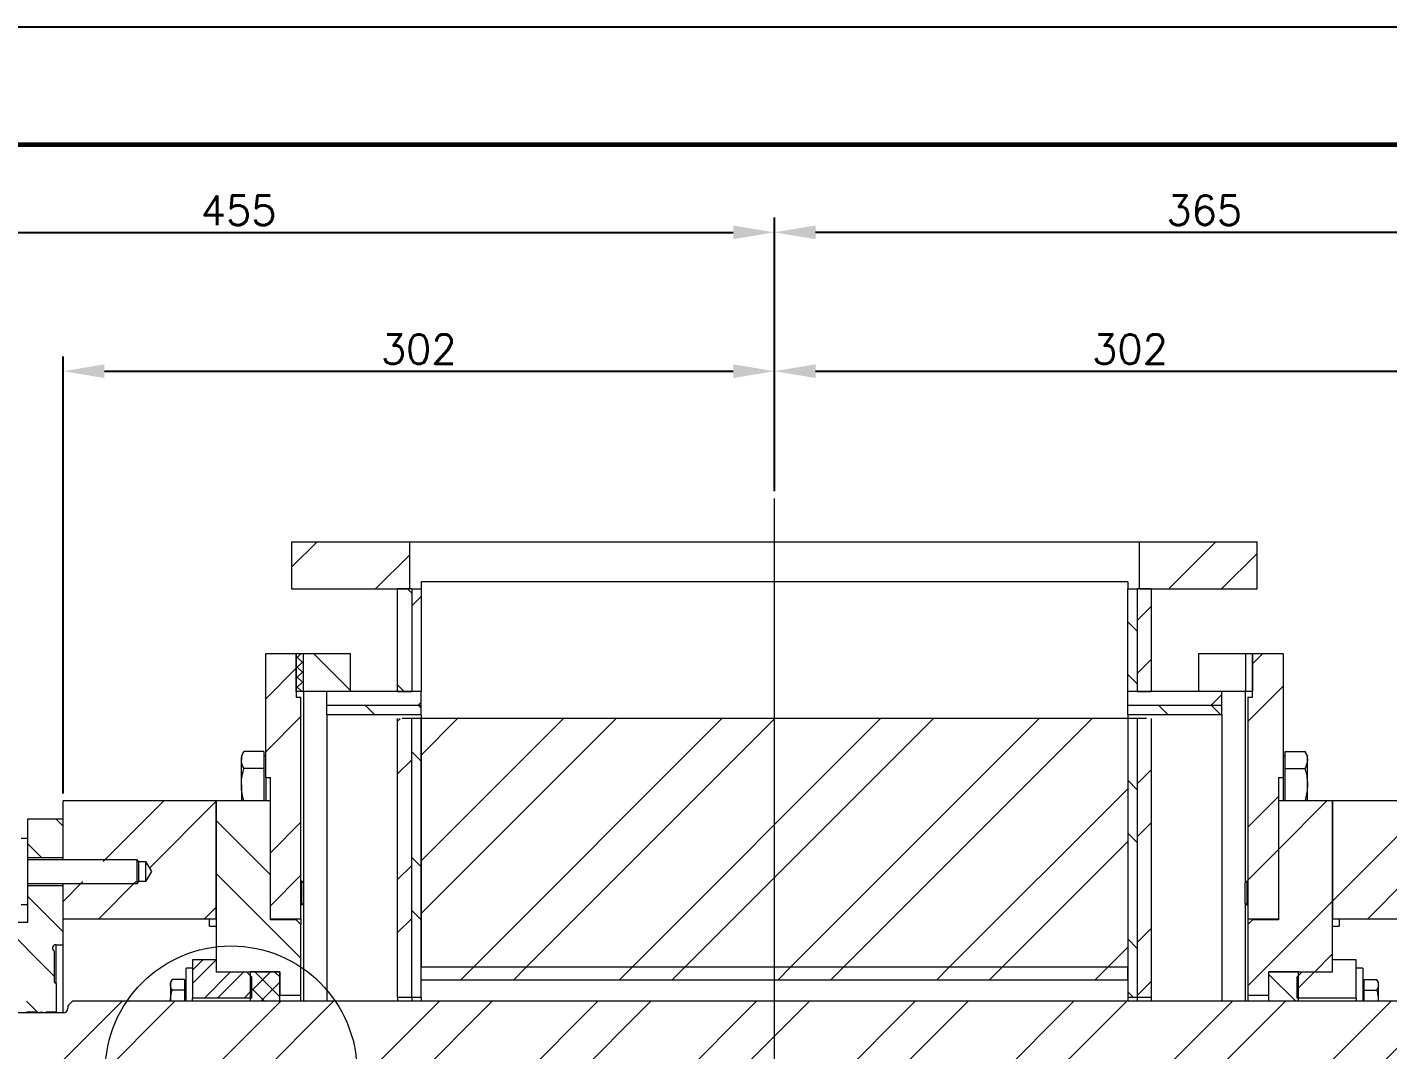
# Model space of a CAD drawing. Header units: millimetres. Extents: x -9396 to 24219, y -4763 to 12641.
# Drawn here: x 940 to 1518, y -25 to 410 of the extents above; entities that cross this region are included whole.
import ezdxf

# ---------------------------------------------------------------- set-up
doc = ezdxf.new("R2010")
doc.units = ezdxf.units.MM
doc.header["$LTSCALE"] = 1000
doc.header["$MEASUREMENT"] = 0
doc.header["$PDMODE"] = 1
doc.header["$PDSIZE"] = -1
doc.linetypes.add('SLD-Center', pattern=[19.05, 15.24, -1.27, 1.27, -1.27])
doc.linetypes.add('SLD-Solid', pattern=[0])
doc.layers.add('dim', color=1, linetype='Continuous')
doc.layers.add('Frame-title', color=6, linetype='Continuous')
doc.styles.get("Standard").update_dxf_attribs({"font": 'romans.shx'})
doc.dimstyles.new('ISO-25', dxfattribs={"dimtxt": 2.5, "dimasz": 2.5, "dimexe": 1.25, "dimexo": 0.625, "dimtad": 1, "dimtxsty": 'Standard', "dimcen": 2.5, "dimadec": 0, "dimazin": 0, "dimtfac": 1, "dimtmove": 0, "dimatfit": 3, "dimfxl": 0, "dimarcsym": 0})
pattern_1 = [(45, (-150.937, -1067.934), (-33.6695, 33.6695), []), (45, (-128.49, -1067.934), (-33.6695, 33.6695), [])]
pattern_2 = [(135, (-150.937, -1067.934), (-33.6695, -33.6695), []), (135, (-150.937, -1045.488), (-33.6695, -33.6695), [])]
pattern_3 = [(135, (-150.94, -1067.93), (-67.339, -67.339), []), (135, (-150.94, -1045.49), (-67.339, -67.339), []), (135, (-150.94, -1023.04), (-67.339, -67.339), []), (135, (-150.94, -1000.595), (-67.339, -67.339), [])]
pattern_4 = [(135, (-150.937, -1067.934), (-11.22317, -11.22317), [])]

# ---------------------------------------------------------------- blocks, each defined once
blk = doc.blocks.new('*D34')
at = {"linetype": 'SLD-Solid', "lineweight": -2}
for p, q in [((955.42, 84.23), (955.42, 269.79)), ((1257.36, 212.63), (1257.36, 269.79)), ((972.92, 263.54), (1239.86, 263.54))]:
    blk.add_line(p, q, dxfattribs=at)
at = {"linetype": 'SLD-Solid'}
for points in [[(972.92, 266.46), (972.92, 260.62), (955.42, 263.54)], [(1239.86, 266.46), (1239.86, 260.62), (1257.36, 263.54)]]:
    blk.add_solid(points, dxfattribs=at)
at = {"layer": 'Defpoints', "color": 0, "linetype": 'SLD-Solid'}
for p in [(1257.36, 263.54), (1257.36, 209.51), (955.42, 81.11)]:
    blk.add_point(p, dxfattribs=at)
at = {"color": 7, "linetype": 'SLD-Solid', "lineweight": 0, "insert": (1106.39, 279.17), "char_height": 12.5, "attachment_point": 2}
blk.add_mtext('302', dxfattribs=at)
blk = doc.blocks.new('_DotSmall')
at = {"layer": 'dim', "color": 0, "const_width": 0.5}
blk.add_lwpolyline([(-0.0625, 0, 1), (0.0625, 0, 1)], format="xyb", close=True, dxfattribs=at)
blk = doc.blocks.new('*D35')
at = {"linetype": 'SLD-Solid', "lineweight": -2}
for p, q in [((802.45, -13.25), (802.45, 328.73)), ((1257.36, 212.63), (1257.36, 328.73)), ((819.95, 322.48), (1239.86, 322.48))]:
    blk.add_line(p, q, dxfattribs=at)
at = {"linetype": 'SLD-Solid'}
for points in [[(819.95, 325.4), (819.95, 319.56), (802.45, 322.48)], [(1239.86, 325.4), (1239.86, 319.56), (1257.36, 322.48)]]:
    blk.add_solid(points, dxfattribs=at)
at = {"layer": 'Defpoints', "color": 0, "linetype": 'SLD-Solid'}
for p in [(1257.36, 322.48), (1257.36, 209.51), (802.45, -16.37)]:
    blk.add_point(p, dxfattribs=at)
at = {"color": 7, "linetype": 'SLD-Solid', "lineweight": 0, "insert": (1029.91, 338.1), "char_height": 12.5, "attachment_point": 2}
blk.add_mtext('455', dxfattribs=at)
blk = doc.blocks.new('*D36')
at = {"linetype": 'SLD-Solid', "lineweight": -2}
for p, q in [((1257.36, 212.63), (1257.36, 269.79)), ((1559.31, 84.23), (1559.31, 269.79)), ((1274.86, 263.54), (1541.81, 263.54))]:
    blk.add_line(p, q, dxfattribs=at)
at = {"linetype": 'SLD-Solid'}
for points in [[(1274.86, 266.46), (1274.86, 260.62), (1257.36, 263.54)], [(1541.81, 266.46), (1541.81, 260.62), (1559.31, 263.54)]]:
    blk.add_solid(points, dxfattribs=at)
at = {"layer": 'Defpoints', "color": 0, "linetype": 'SLD-Solid'}
for p in [(1559.31, 263.54), (1257.36, 209.51), (1559.31, 81.11)]:
    blk.add_point(p, dxfattribs=at)
at = {"color": 7, "linetype": 'SLD-Solid', "lineweight": 0, "insert": (1408.34, 279.17), "char_height": 12.5, "attachment_point": 2}
blk.add_mtext('302', dxfattribs=at)
blk = doc.blocks.new('*D37')
at = {"linetype": 'SLD-Solid', "lineweight": -2}
for p, q in [((1257.36, 212.63), (1257.36, 328.73)), ((1622.29, -7.75), (1622.29, 328.73)), ((1604.79, 322.48), (1274.86, 322.48))]:
    blk.add_line(p, q, dxfattribs=at)
at = {"linetype": 'SLD-Solid'}
for points in [[(1274.86, 325.4), (1274.86, 319.56), (1257.36, 322.48)], [(1604.79, 325.4), (1604.79, 319.56), (1622.29, 322.48)]]:
    blk.add_solid(points, dxfattribs=at)
at = {"layer": 'Defpoints', "color": 0, "linetype": 'SLD-Solid'}
for p in [(1257.36, 322.48), (1257.36, 209.51), (1622.29, -10.87)]:
    blk.add_point(p, dxfattribs=at)
at = {"color": 7, "linetype": 'SLD-Solid', "lineweight": 0, "insert": (1439.83, 338.1), "char_height": 12.5, "attachment_point": 2}
blk.add_mtext('365', dxfattribs=at)

msp = doc.modelspace()

# ---------------------------------------------------------------- hatches: boundary and pattern name
at = {"linetype": 'SLD-Solid', "lineweight": 0}
h = msp.add_hatch(dxfattribs=at)
h.set_pattern_fill('ANSI32', scale=4.999042, style=0)
h.set_pattern_definition(pattern_1)
h.paths.add_polyline_path([(1102.39, 191.09), (1052.4, 191.09), (1052.4, 171.09), (1102.39, 171.09)], flags=0)
h = msp.add_hatch(dxfattribs=at)
h.set_pattern_fill('ANSI32', scale=4.999042, style=0)
h.set_pattern_definition(pattern_1)
h.paths.add_polyline_path([(1412.33, 171.09), (1462.32, 171.09), (1462.32, 191.09), (1412.33, 191.09)], flags=0)
h = msp.add_hatch(dxfattribs=at)
h.set_pattern_fill('ANSI32', scale=4.999042, angle=90, style=0)
h.set_pattern_definition(pattern_2)
h.paths.add_polyline_path([(1097.39, 171.09), (1097.39, 127.6), (1103.39, 127.6), (1103.39, 171.09)], flags=0)
h = msp.add_hatch(dxfattribs=at)
h.set_pattern_fill('ANSI32', scale=4.999042, style=0)
h.set_pattern_definition(pattern_1)
h.paths.add_polyline_path([(1107.39, 171.09), (1103.39, 171.09), (1103.39, 127.6), (1107.39, 127.6)], flags=0)
h = msp.add_hatch(dxfattribs=at)
h.set_pattern_fill('ANSI32', scale=4.999042, angle=90, style=0)
h.set_pattern_definition(pattern_2)
h.paths.add_polyline_path([(1407.34, 127.6), (1411.33, 127.6), (1411.33, 171.09), (1407.34, 171.09)], flags=0)
h = msp.add_hatch(dxfattribs=at)
h.set_pattern_fill('ANSI32', scale=4.999042, style=0)
h.set_pattern_definition(pattern_1)
h.paths.add_polyline_path([(1417.33, 127.6), (1417.33, 171.09), (1411.33, 171.09), (1411.33, 127.6)], flags=0)
h = msp.add_hatch(dxfattribs=at)
h.set_pattern_fill('ANSI32', scale=4.999042, style=0)
h.set_pattern_definition(pattern_1)
h.paths.add_polyline_path([(1043.41, 91.11), (1043.41, 31.12), (1056.4, 31.12), (1056.4, 125.1), (1054.4, 125.1), (1054.4, 143.6), (1041.41, 143.6), (1041.41, 91.11)], flags=0)
h = msp.add_hatch(dxfattribs=at)
h.set_pattern_fill('DIN 128 PLASTIC', scale=0.31244, style=0, pattern_type=2)
h.set_pattern_definition([(45, (-150.9367, -1067.934), (-2.1043445, 2.1043444), []), (134.99997, (-150.9367, -1067.934), (-2.1043455, -2.1043434), [])])
h.paths.add_polyline_path([(1054.4, 127.6), (1057.4, 127.6), (1057.4, 143.6), (1054.4, 143.6)], flags=0)
h = msp.add_hatch(dxfattribs=at)
h.set_pattern_fill('ANSI32', scale=4.999042, angle=90, style=0)
h.set_pattern_definition(pattern_2)
h.paths.add_polyline_path([(1057.4, 127.6), (1077.4, 127.6), (1077.4, 143.6), (1057.4, 143.6)], flags=0)
h = msp.add_hatch(dxfattribs=at)
h.set_pattern_fill('ANSI32', scale=4.999042, angle=90, style=0)
h.set_pattern_definition(pattern_2)
h.paths.add_polyline_path([(1437.33, 127.6), (1457.33, 127.6), (1457.33, 143.6), (1437.33, 143.6)], flags=0)
h = msp.add_hatch(dxfattribs=at)
h.set_pattern_fill('ANSI34', scale=4.999042, angle=90, style=0)
h.set_pattern_definition(pattern_3)
h.paths.add_polyline_path([(1457.33, 127.6), (1460.33, 127.6), (1460.33, 143.6), (1457.33, 143.6)], flags=0)
h = msp.add_hatch(dxfattribs=at)
h.set_pattern_fill('ANSI32', scale=4.999042, style=0)
h.set_pattern_definition(pattern_1)
h.paths.add_polyline_path([(1458.33, 125.1), (1458.33, 31.12), (1471.32, 31.12), (1471.32, 91.11), (1473.32, 91.11), (1473.32, 143.6), (1460.33, 143.6), (1460.33, 125.1)], flags=0)
h = msp.add_hatch(dxfattribs=at)
h.set_pattern_fill('ANSI32', scale=4.999042, style=0)
h.set_pattern_definition(pattern_1)
h.paths.add_polyline_path([(1067.4, 127.6), (1067.4, 121.6), (1107.39, 121.6), (1107.39, 127.6)], flags=0)
h = msp.add_hatch(dxfattribs=at)
h.set_pattern_fill('ANSI32', scale=4.999042, style=0)
h.set_pattern_definition(pattern_1)
h.paths.add_polyline_path([(1407.34, 121.6), (1447.33, 121.6), (1447.33, 127.6), (1407.34, 127.6)], flags=0)
h = msp.add_hatch(dxfattribs=at)
h.set_pattern_fill('ANSI32', scale=4.999042, angle=90, style=0)
h.set_pattern_definition(pattern_2)
h.paths.add_polyline_path([(1067.4, 121.6), (1067.4, 117.6), (1107.39, 117.6), (1107.39, 121.6)], flags=0)
h = msp.add_hatch(dxfattribs=at)
h.set_pattern_fill('ANSI32', scale=4.999042, angle=90, style=0)
h.set_pattern_definition(pattern_2)
h.paths.add_polyline_path([(1407.34, 117.6), (1447.33, 117.6), (1447.33, 121.6), (1407.34, 121.6)], flags=0)
h = msp.add_hatch(dxfattribs=at)
h.set_pattern_fill('ANSI32', scale=4.999042, style=0)
h.set_pattern_definition([(45, (-152.937, -1067.934), (-33.6695, 33.6695), []), (45, (-130.49, -1067.934), (-33.6695, 33.6695), [])])
h.paths.add_polyline_path([(1103.39, -2.38), (1103.39, 116.1), (1097.39, 116.1), (1097.39, -2.38)])
h = msp.add_hatch(dxfattribs=at)
h.set_pattern_fill('ANSI32', scale=4.999042, angle=90, style=0)
h.set_pattern_definition(pattern_2)
h.paths.add_polyline_path([(1107.39, -2.38), (1107.39, 116.1), (1103.39, 116.1), (1103.39, -2.38)], flags=0)
h = msp.add_hatch(dxfattribs=at)
h.set_pattern_fill('ANSI32', scale=4.999042, style=0)
h.set_pattern_definition(pattern_1)
h.paths.add_polyline_path([(1407.34, 116.1), (1107.39, 116.1), (1107.39, 10.57), (1407.34, 10.57)], flags=0)
h = msp.add_hatch(dxfattribs=at)
h.set_pattern_fill('ANSI32', scale=4.999042, angle=90, style=0)
h.set_pattern_definition(pattern_2)
h.paths.add_polyline_path([(1411.33, -2.38), (1411.33, 116.1), (1407.34, 116.1), (1407.34, -2.38)], flags=0)
h = msp.add_hatch(dxfattribs=at)
h.set_pattern_fill('ANSI32', scale=4.999042, style=0)
h.set_pattern_definition([(45, (-148.937, -1067.934), (-33.6695, 33.6695), []), (45, (-126.49, -1067.934), (-33.6695, 33.6695), [])])
h.paths.add_polyline_path([(1417.33, -2.38), (1417.33, 116.1), (1411.33, 116.1), (1411.33, -2.38)])
h = msp.add_hatch(dxfattribs=at)
h.set_pattern_fill('ANSI32', scale=4.999042, style=0)
h.set_pattern_definition(pattern_1)
h.paths.add_polyline_path([(1020.41, 31.12), (1020.41, 81.11), (955.42, 81.11), (955.42, 55.36), (990.42, 55.36), (992.97, 51.11), (990.42, 46.86), (955.42, 46.86), (955.42, 31.12)], flags=0)
h = msp.add_hatch(dxfattribs=at)
h.set_pattern_fill('ANSI32', scale=4.999042, angle=90, style=0)
h.set_pattern_definition(pattern_2)
h.paths.add_polyline_path([(1047.4, 8.62), (1047.4, -1.38), (1056.4, -1.38), (1056.4, 28.62), (1054.4, 30.62), (1043.41, 30.62), (1043.41, 81.11), (1020.41, 81.11), (1020.41, 8.62)], flags=0)
h = msp.add_hatch(dxfattribs=at)
h.set_pattern_fill('ANSI32', scale=4.999042, style=0)
h.set_pattern_definition(pattern_1)
h.paths.add_polyline_path([(1458.33, 28.62), (1458.33, -1.38), (1467.32, -1.38), (1467.32, 8.62), (1494.32, 8.62), (1494.32, 81.11), (1471.32, 81.11), (1471.32, 30.62), (1460.33, 30.62)], flags=0)
h = msp.add_hatch(dxfattribs=at)
h.set_pattern_fill('ANSI32', scale=4.999042, style=0)
h.set_pattern_definition(pattern_1)
h.paths.add_polyline_path([(1494.32, 81.11), (1494.32, 31.12), (1559.31, 31.12), (1559.31, 46.86), (1524.31, 46.86), (1521.76, 51.11), (1524.31, 55.36), (1559.31, 55.36), (1559.31, 81.11)], flags=0)
h = msp.add_hatch(dxfattribs=at)
h.set_pattern_fill('ANSI31', scale=4.999042, angle=90, style=0)
h.set_pattern_definition(pattern_4)
h.paths.add_polyline_path([(940.42, 57.11), (955.42, 57.11), (955.42, 73.5), (940.42, 73.5)], flags=0)
h = msp.add_hatch(dxfattribs=at)
h.set_pattern_fill('ANSI31', scale=4.999042, angle=90, style=0)
h.set_pattern_definition(pattern_4)
edge = h.paths.add_edge_path(flags=0)
edge.add_line((885.94, -8.38), (885.94, 7.53))
edge.add_arc((888.18, 7.53), 2.25, 100, 180, ccw=False)
edge.add_line((887.79, 9.75), (898.43, 11.62))
edge.add_line((898.43, 11.62), (904.43, 11.62))
edge.add_line((904.43, 11.62), (904.43, 16.12))
edge.add_line((904.43, 16.12), (931.43, 16.12))
edge.add_line((931.43, 16.12), (931.43, 11.62))
edge.add_line((931.43, 11.62), (937.68, 11.62))
edge.add_arc((937.68, 9.37), 2.25, 0, 90, ccw=False)
edge.add_line((939.92, 9.37), (939.92, -8.38))
edge.add_line((939.92, -8.38), (944.09, -8.38))
edge.add_line((944.09, -8.38), (944.09, -8.88))
edge.add_line((944.09, -8.88), (946.17, -8.38))
edge.add_line((946.17, -8.38), (948.26, -8.88))
edge.add_line((948.26, -8.88), (948.26, -8.38))
edge.add_line((948.26, -8.38), (952.42, -8.38))
edge.add_line((952.42, -8.38), (952.42, 3.61))
edge.add_line((952.42, 3.61), (951.67, 4.36))
edge.add_line((951.67, 4.36), (951.67, 17.3))
edge.add_arc((952.42, 18.59), 1.5, 90, 240, ccw=False)
edge.add_line((952.42, 20.09), (955.42, 20.09))
edge.add_line((955.42, 20.09), (955.42, 45.11))
edge.add_line((955.42, 45.11), (940.42, 45.11))
edge.add_line((940.42, 45.11), (940.42, 29.62))
edge.add_line((940.42, 29.62), (898.43, 29.62))
edge.add_line((898.43, 29.62), (898.43, 30.12))
edge.add_line((898.43, 30.12), (887.54, 30.12))
edge.add_arc((887.54, 27.87), 2.25, 90, 135.46228)
edge.add_line((885.94, 29.45), (885.94, 28.52))
edge.add_line((885.94, 28.52), (880.24, 28.52))
edge.add_arc((880.24, 28.22), 0.3, 90, 180)
edge.add_line((879.94, 28.22), (879.94, 26.17))
edge.add_line((879.94, 26.17), (882.94, 26.17))
edge.add_line((882.94, 26.17), (884.41, 23.62))
edge.add_line((884.41, 23.62), (882.94, 21.07))
edge.add_line((882.94, 21.07), (879.94, 21.07))
edge.add_line((879.94, 21.07), (879.94, 19.02))
edge.add_arc((880.24, 19.02), 0.3, 180, 270)
edge.add_line((880.24, 18.72), (885.94, 18.72))
edge.add_line((885.94, 18.72), (885.94, 17.62))
edge.add_line((885.94, 17.62), (880.22, 17.62))
edge.add_arc((977.46, -21.37), 104.77, 158.14992, 172.87354)
edge.add_line((873.5, -8.38), (877.6, -8.38))
edge.add_line((877.6, -8.38), (877.6, -8.88))
edge.add_line((877.6, -8.88), (879.72, -8.38))
edge.add_line((879.72, -8.38), (881.77, -8.88))
edge.add_line((881.77, -8.88), (881.77, -8.38))
edge.add_line((881.77, -8.38), (885.94, -8.38))
h = msp.add_hatch(dxfattribs=at)
h.set_pattern_fill('ANSI32', scale=1.249761, style=0)
h.set_pattern_definition([(45, (-150.937, -1067.934), (-8.41738, 8.41738), []), (45, (-145.325, -1067.934), (-8.41738, 8.41738), [])])
h.paths.add_polyline_path([(1020.41, 8.37), (1020.41, 13.62), (1010.41, 13.62), (1010.41, -2.63), (1035.41, -2.63), (1035.41, 6.37), (1033.41, 8.37)], flags=0)
h = msp.add_hatch(dxfattribs=at)
h.set_pattern_fill('ANSI32', scale=4.999042, style=0)
h.set_pattern_definition(pattern_1)
h.paths.add_polyline_path([(1504.32, -2.63), (1504.32, 13.62), (1494.32, 13.62), (1494.32, 8.37), (1481.32, 8.37), (1479.32, 6.37), (1479.32, -2.63)], flags=0)
h = msp.add_hatch(dxfattribs=at)
h.set_pattern_fill('DIN 128 PLASTIC', scale=0.62488, style=0, pattern_type=2)
h.set_pattern_definition([(45, (-150.9367, -1067.934), (-4.20869, 4.208689), []), (134.99997, (-150.9367, -1067.934), (-4.20869, -4.208687), [])])
h.paths.add_polyline_path([(1047.4, -3.88), (1047.4, 8.62), (1034.91, 8.62), (1034.91, -3.88)], flags=0)
h = msp.add_hatch(dxfattribs=at)
h.set_pattern_fill('ANSI32', scale=4.999042, style=0)
h.set_pattern_definition(pattern_1)
h.paths.add_polyline_path([(1407.34, 5.08), (1407.34, 10.57), (1107.39, 10.57), (1107.39, 5.08)], flags=0)
h = msp.add_hatch(dxfattribs=at)
h.set_pattern_fill('ANSI34', scale=4.999042, angle=90, style=0)
h.set_pattern_definition(pattern_3)
h.paths.add_polyline_path([(1479.82, -3.88), (1479.82, 8.62), (1467.32, 8.62), (1467.32, -3.88)], flags=0)
h = msp.add_hatch(dxfattribs=at)
h.set_pattern_fill('ANSI32', scale=4.999042, style=0)
h.set_pattern_definition(pattern_1)
edge = h.paths.add_edge_path(flags=0)
edge.add_line((1555.31, -63.86), (1557.31, -61.86))
edge.add_line((1557.31, -61.86), (1557.31, -60.87))
edge.add_arc((1559.31, -60.87), 2, 90, 180, ccw=False)
edge.add_line((1559.31, -58.87), (1620.29, -58.87))
edge.add_line((1620.29, -58.87), (1622.29, -56.87))
edge.add_line((1622.29, -56.87), (1622.29, -10.87))
edge.add_line((1622.29, -10.87), (1620.29, -8.88))
edge.add_line((1620.29, -8.88), (1559.31, -8.88))
edge.add_arc((1559.31, -6.88), 2, 180, 270, ccw=False)
edge.add_line((1557.31, -6.88), (1557.31, -5.88))
edge.add_line((1557.31, -5.88), (1555.31, -3.88))
edge.add_line((1555.31, -3.88), (959.42, -3.88))
edge.add_line((959.42, -3.88), (957.42, -5.88))
edge.add_line((957.42, -5.88), (957.42, -6.88))
edge.add_arc((955.42, -6.88), 2, 270, 360, ccw=False)
edge.add_line((955.42, -8.88), (874.44, -8.88))
edge.add_line((874.44, -8.88), (872.44, -10.87))
edge.add_line((872.44, -10.87), (872.44, -14.37))
edge.add_arc((870.44, -14.37), 2, 270, 360, ccw=False)
edge.add_line((870.44, -16.37), (802.45, -16.37))
edge.add_line((802.45, -16.37), (802.45, -51.37))
edge.add_line((802.45, -51.37), (870.44, -51.37))
edge.add_arc((870.44, -53.37), 2, 0, 90, ccw=False)
edge.add_line((872.44, -53.37), (872.44, -56.87))
edge.add_line((872.44, -56.87), (874.44, -58.87))
edge.add_line((874.44, -58.87), (955.42, -58.87))
edge.add_arc((955.42, -60.87), 2, 0, 90, ccw=False)
edge.add_line((957.42, -60.87), (957.42, -61.86))
edge.add_line((957.42, -61.86), (959.42, -63.86))
edge.add_line((959.42, -63.86), (1555.31, -63.86))

# ---------------------------------------------------------------- linework, layer by layer
at = {"color": 7, "linetype": 'SLD-Center', "lineweight": 0, "ltscale": 2}
msp.add_line((1257.36, -275.13), (1257.36, 209.51), dxfattribs=at)
at = {"color": 7, "linetype": 'SLD-Solid', "lineweight": 15}
for p, q in [((1052.4, 191.09), (1052.4, 171.09)), ((1052.4, 191.09), (1102.39, 191.09)), ((1102.39, 191.09), (1102.39, 171.09)), ((1102.39, 191.09), (1412.33, 191.09)), ((1412.33, 171.09), (1412.33, 191.09)), ((1412.33, 191.09), (1462.32, 191.09)), ((1462.32, 171.09), (1462.32, 191.09)), ((1107.39, 174.1), (1107.39, 171.09)), ((1407.34, 174.1), (1107.39, 174.1)), ((1407.34, 174.1), (1407.34, 171.09)), ((1052.4, 171.09), (1102.39, 171.09)), ((1103.39, 171.09), (1097.39, 171.09)), ((1097.39, 127.6), (1097.39, 171.09)), ((1103.39, 171.09), (1103.39, 127.6)), ((1103.39, 171.09), (1107.39, 171.09)), ((1107.39, 171.09), (1107.39, 127.6)), ((1407.34, 127.6), (1407.34, 171.09)), ((1407.34, 171.09), (1411.33, 171.09)), ((1411.33, 171.09), (1411.33, 127.6)), ((1417.33, 171.09), (1411.33, 171.09)), ((1412.33, 171.09), (1462.32, 171.09)), ((1417.33, 171.09), (1417.33, 127.6)), ((1041.41, 91.11), (1041.41, 143.6)), ((1054.4, 143.6), (1041.41, 143.6)), ((1054.4, 127.6), (1054.4, 143.6)), ((1057.4, 143.6), (1054.4, 143.6)), ((1054.4, 143.6), (1054.4, 125.1)), ((1057.4, 127.6), (1057.4, 143.6)), ((1077.4, 143.6), (1057.4, 143.6)), ((1077.4, 127.6), (1077.4, 143.6)), ((1437.33, 143.6), (1437.33, 127.6)), ((1457.33, 143.6), (1437.33, 143.6)), ((1457.33, 143.6), (1457.33, 127.6)), ((1460.33, 143.6), (1457.33, 143.6)), ((1460.33, 143.6), (1460.33, 127.6)), ((1460.33, 125.1), (1460.33, 143.6)), ((1473.32, 143.6), (1460.33, 143.6)), ((1473.32, 143.6), (1473.32, 91.11)), ((1057.4, 127.6), (1054.4, 127.6)), ((1057.4, 127.6), (1057.4, 46.36)), ((1077.4, 127.6), (1057.4, 127.6)), ((1107.39, 127.6), (1067.4, 127.6)), ((1067.4, 121.6), (1067.4, 127.6)), ((1097.39, 127.6), (1103.39, 127.6)), ((1107.39, 127.6), (1103.39, 127.6)), ((1107.39, 121.6), (1107.39, 127.6)), ((1411.33, 127.6), (1407.34, 127.6)), ((1407.34, 121.6), (1407.34, 127.6)), ((1447.33, 127.6), (1407.34, 127.6)), ((1411.33, 127.6), (1417.33, 127.6)), ((1457.33, 127.6), (1437.33, 127.6)), ((1447.33, 121.6), (1447.33, 127.6)), ((1460.33, 127.6), (1457.33, 127.6)), ((1457.33, 46.36), (1457.33, 127.6)), ((1054.4, 125.1), (1056.4, 125.1)), ((1056.4, 31.12), (1056.4, 125.1)), ((1107.39, 121.6), (1067.4, 121.6)), ((1067.4, 117.6), (1067.4, 121.6)), ((1107.39, 117.6), (1107.39, 121.6)), ((1407.34, 117.6), (1407.34, 121.6)), ((1447.33, 121.6), (1407.34, 121.6)), ((1447.33, 117.6), (1447.33, 121.6)), ((1458.33, 125.1), (1460.33, 125.1)), ((1458.33, 125.1), (1458.33, 31.12)), ((1107.39, 117.6), (1067.4, 117.6)), ((1067.4, 117.6), (1067.4, -3.88)), ((1097.39, -2.38), (1097.39, 116.1)), ((1103.39, 116.1), (1099.39, 116.1)), ((1107.39, 116.1), (1103.39, 116.1)), ((1103.39, -2.38), (1103.39, 116.1)), ((1107.39, 117.6), (1107.39, 116.1)), ((1107.39, -2.38), (1107.39, 116.1)), ((1107.39, 116.1), (1107.39, 10.57)), ((1407.34, 116.1), (1107.39, 116.1)), ((1407.34, 117.6), (1407.34, 116.1)), ((1447.33, 117.6), (1407.34, 117.6)), ((1411.33, 116.1), (1407.34, 116.1)), ((1407.34, 116.1), (1407.34, -2.38)), ((1407.34, 116.1), (1407.34, 10.57)), ((1411.33, 116.1), (1411.33, -2.38)), ((1415.33, 116.1), (1411.33, 116.1)), ((1417.33, 116.1), (1417.33, -2.38)), ((1447.33, 117.6), (1447.33, -3.88)), ((1032.05, 101.89), (1031.09, 100.23)), ((1031.09, 100.23), (1031.09, 98.47)), ((1031.09, 87.92), (1031.09, 98.47)), ((1032.16, 102.08), (1032.05, 101.89)), ((1040.61, 102.08), (1032.16, 102.08)), ((1040.61, 102.08), (1040.61, 98.47)), ((1041.41, 100.23), (1040.61, 100.23)), ((1040.61, 98.47), (1040.61, 94.85)), ((1474.12, 100.23), (1473.32, 100.23)), ((1474.12, 98.47), (1474.12, 102.08)), ((1474.12, 102.08), (1482.57, 102.08)), ((1474.12, 94.85), (1474.12, 98.47)), ((1482.68, 101.89), (1482.57, 102.08)), ((1483.64, 100.23), (1482.68, 101.89)), ((1483.64, 98.47), (1483.64, 100.23)), ((1483.64, 87.92), (1483.64, 98.47)), ((1040.61, 94.85), (1032.16, 94.85)), ((1040.61, 94.85), (1040.61, 87.92)), ((1474.12, 94.85), (1482.57, 94.85)), ((1474.12, 87.92), (1474.12, 94.85)), ((1031.09, 87.92), (1031.09, 81.11)), ((1040.61, 87.92), (1040.61, 81.11)), ((1041.41, 91.11), (1043.41, 91.11)), ((1041.41, 91.11), (1041.41, 81.11)), ((1043.41, 31.12), (1043.41, 91.11)), ((1471.32, 91.11), (1473.32, 91.11)), ((1471.32, 91.11), (1471.32, 31.12)), ((1473.32, 91.11), (1473.32, 81.11)), ((1474.12, 81.11), (1474.12, 87.92)), ((1483.64, 81.11), (1483.64, 87.92)), ((955.42, 56.11), (955.42, 81.11)), ((1020.41, 81.11), (955.42, 81.11)), ((1020.41, 31.12), (1020.41, 81.11)), ((1043.41, 81.11), (1020.41, 81.11)), ((1020.41, 81.11), (1020.41, 8.62)), ((1043.41, 30.62), (1043.41, 81.11)), ((1471.32, 81.11), (1471.32, 30.62)), ((1494.32, 81.11), (1471.32, 81.11)), ((1559.31, 81.11), (1494.32, 81.11)), ((1494.32, 81.11), (1494.32, 31.12)), ((1494.32, 8.62), (1494.32, 81.11)), ((940.42, 73.5), (955.42, 73.5)), ((940.42, 65.11), (940.42, 73.5)), ((955.42, 57.11), (955.42, 73.5)), ((940.42, 65.11), (937.63, 65.11)), ((940.42, 51.11), (940.42, 65.11)), ((940.42, 57.11), (955.42, 57.11)), ((986.79, 56.11), (940.42, 56.11)), ((987.62, 55.28), (986.79, 56.11)), ((986.79, 54.11), (986.79, 56.11)), ((986.79, 46.11), (986.79, 54.11)), ((987.54, 55.36), (990.42, 55.36)), ((987.62, 53.61), (987.62, 55.28)), ((987.62, 46.94), (987.62, 53.61)), ((990.42, 55.36), (992.97, 51.11)), ((990.42, 55.36), (990.42, 46.86)), ((940.42, 37.12), (940.42, 51.11)), ((986.79, 46.11), (987.62, 46.94)), ((990.42, 46.86), (987.54, 46.86)), ((992.97, 51.11), (990.42, 46.86)), ((1056.77, 46.98), (1056.4, 46.98)), ((1057.6, 46.16), (1056.77, 46.98)), ((1056.77, 36.99), (1056.77, 46.98)), ((1457.95, 46.98), (1457.13, 46.16)), ((1458.33, 46.98), (1457.95, 46.98)), ((1457.95, 46.98), (1457.95, 37.66)), ((940.42, 46.11), (986.79, 46.11)), ((955.42, 45.11), (940.42, 45.11)), ((955.42, 31.12), (955.42, 46.11)), ((955.42, 20.09), (955.42, 45.11)), ((1057.6, 37.81), (1057.6, 46.16)), ((1457.13, 46.16), (1457.13, 38.37)), ((937.63, 37.12), (940.42, 37.12)), ((940.42, 29.62), (940.42, 37.12)), ((1056.4, 36.99), (1056.77, 36.99)), ((1056.77, 36.99), (1057.6, 37.81)), ((1057.4, 37.61), (1057.4, -3.88)), ((1457.13, 38.37), (1457.13, 37.81)), ((1457.13, 37.81), (1457.95, 36.99)), ((1457.33, -3.88), (1457.33, 37.61)), ((1457.95, 37.66), (1457.95, 36.99)), ((1457.95, 36.99), (1458.33, 36.99)), ((898.43, 29.62), (940.42, 29.62)), ((955.42, 31.12), (1020.41, 31.12)), ((1017.61, 27.99), (1017.61, 31.12)), ((1043.41, 31.12), (1056.4, 31.12)), ((1054.4, 30.62), (1043.41, 30.62)), ((1054.4, 30.62), (1056.4, 28.62)), ((1056.4, 31.12), (1056.4, 28.62)), ((1458.33, 31.12), (1471.32, 31.12)), ((1458.33, 31.12), (1458.33, 28.62)), ((1458.33, 28.62), (1460.33, 30.62)), ((1471.32, 30.62), (1460.33, 30.62)), ((1494.32, 31.12), (1559.31, 31.12)), ((1497.12, 31.12), (1497.12, 27.99)), ((1017.61, 27.99), (1020.41, 27.99)), ((1056.4, -1.38), (1056.4, 28.62)), ((1458.33, 28.62), (1458.33, -1.38)), ((1494.32, 27.99), (1497.12, 27.99)), ((952.42, 20.09), (955.42, 20.09)), ((955.42, -8.88), (955.42, 20.09)), ((951.67, 17.3), (951.67, 4.36)), ((1010.41, 13.62), (1010.41, -2.63)), ((1020.41, 13.62), (1010.41, 13.62)), ((1020.41, 13.62), (1020.41, 8.37)), ((1504.32, 13.62), (1494.32, 13.62)), ((1494.32, 8.37), (1494.32, 13.62)), ((1504.32, -2.63), (1504.32, 13.62)), ((1010.41, 10.12), (1007.61, 10.12)), ((1007.61, -3.88), (1007.61, 10.12)), ((1020.41, 8.62), (1047.4, 8.62)), ((1033.41, 8.37), (1020.41, 8.37)), ((1033.41, 8.37), (1035.41, 6.37)), ((1047.4, 8.62), (1034.91, 8.62)), ((1034.91, -3.88), (1034.91, 8.62)), ((1035.41, 6.37), (1035.41, -2.63)), ((1047.4, -3.88), (1047.4, 8.62)), ((1047.4, 8.62), (1047.4, -1.38)), ((1407.34, 10.57), (1107.39, 10.57)), ((1107.39, 5.08), (1107.39, 10.57)), ((1407.34, 5.08), (1407.34, 10.57)), ((1467.32, 8.62), (1494.32, 8.62)), ((1467.32, -1.38), (1467.32, 8.62)), ((1479.82, 8.62), (1467.32, 8.62)), ((1467.32, -3.88), (1467.32, 8.62)), ((1479.32, 6.37), (1481.32, 8.37)), ((1479.32, -2.63), (1479.32, 6.37)), ((1479.82, -3.88), (1479.82, 8.62)), ((1494.32, 8.37), (1481.32, 8.37)), ((1507.12, 10.12), (1504.32, 10.12)), ((1507.12, 10.12), (1507.12, -3.88)), ((951.67, 4.36), (952.42, 3.61)), ((952.42, 3.61), (952.42, -8.38)), ((1001.7, 5.36), (1000.98, 4.12)), ((1000.98, 4.12), (1000.98, 3.05)), ((1000.98, 3.05), (1000.98, -3.88)), ((1007.01, 5.36), (1001.7, 5.36)), ((1007.01, 0.74), (1001.7, 0.74)), ((1007.01, 5.36), (1007.01, 3.05)), ((1007.61, 4.12), (1007.01, 4.12)), ((1007.01, 3.05), (1007.01, 0.74)), ((1007.01, 0.74), (1007.01, -3.88)), ((1407.34, 5.08), (1107.39, 5.08)), ((1507.72, 4.12), (1507.12, 4.12)), ((1507.72, 3.05), (1507.72, 5.36)), ((1507.72, 5.36), (1513.03, 5.36)), ((1507.72, 0.74), (1507.72, 3.05)), ((1507.72, -3.88), (1507.72, 0.74)), ((1507.72, 0.74), (1513.03, 0.74)), ((1513.74, 4.12), (1513.03, 5.36)), ((1513.74, 3.05), (1513.74, 4.12)), ((1513.74, -3.88), (1513.74, 3.05)), ((957.42, -5.88), (959.42, -3.88)), ((1555.31, -3.88), (959.42, -3.88)), ((1035.41, -2.63), (1010.41, -2.63)), ((1010.41, -3.88), (1010.41, -2.63)), ((1047.4, -3.88), (1034.91, -3.88)), ((1047.4, -1.38), (1056.4, -1.38)), ((1056.4, -3.88), (1056.4, -1.38)), ((1103.39, -2.38), (1097.39, -2.38)), ((1097.39, -2.38), (1097.39, -3.88)), ((1107.39, -2.38), (1103.39, -2.38)), ((1103.39, -2.38), (1103.39, -3.88)), ((1107.39, -2.38), (1107.39, -3.88)), ((1407.34, -2.38), (1407.34, -3.88)), ((1411.33, -2.38), (1407.34, -2.38)), ((1411.33, -2.38), (1411.33, -3.88)), ((1417.33, -2.38), (1411.33, -2.38)), ((1417.33, -2.38), (1417.33, -3.88)), ((1458.33, -1.38), (1467.32, -1.38)), ((1458.33, -1.38), (1458.33, -3.88)), ((1479.82, -3.88), (1467.32, -3.88)), ((1504.32, -2.63), (1479.32, -2.63)), ((1504.32, -2.63), (1504.32, -3.88)), ((955.42, -8.88), (874.44, -8.88)), ((939.92, -8.38), (944.09, -8.38)), ((944.09, -8.88), (946.17, -8.38)), ((944.09, -8.88), (944.09, -8.38)), ((946.17, -8.38), (948.26, -8.88)), ((946.17, -8.88), (946.17, -8.38)), ((948.26, -8.38), (952.42, -8.38)), ((948.26, -8.38), (948.26, -8.88)), ((952.42, -8.38), (952.42, -8.88)), ((957.42, -5.88), (957.42, -6.88))]:
    msp.add_line(p, q, dxfattribs=at)
at = {"color": 8, "linetype": 'SLD-Solid', "lineweight": 15}
msp.add_line((952.42, 3.61), (952.42, 20.09), dxfattribs=at)
at = {"color": 7, "linetype": 'SLD-Solid', "lineweight": 0}
msp.add_circle((1026.73, -33.87), 53.43, dxfattribs=at)
at = {"color": 7, "linetype": 'SLD-Solid', "lineweight": 15}
for centre, radius, start, end in [((952.42, 18.59), 1.5, 90, 240), ((955.42, -6.88), 2, 270, 0)]:
    msp.add_arc(centre, radius, start, end, dxfattribs=at)
for points, knots in [([(1031.09, 98.47), (1031.09, 98.55), (1031.09, 98.92), (1031.17, 99.57), (1031.4, 100.41), (1031.72, 101.25), (1032.01, 101.81), (1032.16, 102.08)], [0, 0, 0, 0, 0.070064, 0.299819, 0.530836, 0.765028, 1, 1, 1, 1]), ([(1032.16, 94.85), (1032.01, 95.14), (1031.7, 95.73), (1031.36, 96.62), (1031.13, 97.54), (1031.1, 98.16), (1031.09, 98.47)], [0, 0, 0, 0, 0.247269, 0.495363, 0.746874, 1, 1, 1, 1]), ([(1482.57, 102.08), (1482.72, 101.79), (1483.03, 101.21), (1483.37, 100.31), (1483.6, 99.39), (1483.63, 98.78), (1483.64, 98.47)], [0, 0, 0, 0, 0.247269, 0.495363, 0.746874, 1, 1, 1, 1]), ([(1483.64, 98.47), (1483.64, 98.38), (1483.63, 98.01), (1483.55, 97.36), (1483.33, 96.52), (1483.01, 95.68), (1482.71, 95.13), (1482.57, 94.85)], [0, 0, 0, 0, 0.0700641, 0.2998191, 0.5308357, 0.7650278, 1, 1, 1, 1]), ([(1031.09, 87.92), (1031.1, 88.47), (1031.12, 89.46), (1031.28, 90.89), (1031.58, 92.67), (1031.93, 93.97), (1032.16, 94.85)], [0, 0, 0, 0, 0.2320981, 0.4227039, 0.6139567, 1, 1, 1, 1]), ([(1482.57, 94.85), (1482.8, 93.98), (1483.15, 92.68), (1483.44, 90.9), (1483.61, 89.47), (1483.63, 88.47), (1483.64, 87.92)], [0, 0, 0, 0, 0.3820472, 0.5746635, 0.7679025, 1, 1, 1, 1]), ([(1032.16, 81), (1032.03, 81.48), (1031.77, 82.4), (1031.48, 83.78), (1031.26, 85.14), (1031.11, 86.53), (1031.1, 87.46), (1031.09, 87.92)], [0, 0, 0, 0, 0.21129, 0.406886, 0.603008, 0.801091, 1, 1, 1, 1]), ([(1483.64, 87.92), (1483.63, 87.47), (1483.61, 86.55), (1483.47, 85.17), (1483.25, 83.8), (1482.96, 82.4), (1482.7, 81.48), (1482.57, 81)], [0, 0, 0, 0, 0.195307, 0.391434, 0.58977, 0.78871, 1, 1, 1, 1]), ([(1000.98, 3.05), (1000.98, 3.11), (1000.99, 3.34), (1001.04, 3.75), (1001.19, 4.29), (1001.41, 4.83), (1001.6, 5.18), (1001.7, 5.36)], [0, 0, 0, 0, 0.070051, 0.299809, 0.530829, 0.765024, 1, 1, 1, 1]), ([(1001.7, 0.74), (1001.6, 0.93), (1001.39, 1.3), (1001.17, 1.87), (1001.01, 2.46), (1000.99, 2.85), (1000.98, 3.05)], [0, 0, 0, 0, 0.247269, 0.495363, 0.746874, 1, 1, 1, 1]), ([(1000.98, -3.88), (1000.98, -3.77), (1000.99, -3.3), (1001.04, -2.47), (1001.23, -1.03), (1001.51, 0.03), (1001.7, 0.74)], [0, 0, 0, 0, 0.070064, 0.299864, 0.530927, 1, 1, 1, 1]), ([(1513.03, 5.36), (1513.13, 5.17), (1513.34, 4.8), (1513.56, 4.23), (1513.72, 3.64), (1513.74, 3.25), (1513.74, 3.05)], [0, 0, 0, 0, 0.247269, 0.495363, 0.746874, 1, 1, 1, 1]), ([(1513.74, 3.05), (1513.74, 3), (1513.74, 2.76), (1513.69, 2.35), (1513.49, 1.63), (1513.22, 1.1), (1513.03, 0.74)], [0, 0, 0, 0, 0.070064, 0.299864, 0.530927, 1, 1, 1, 1]), ([(1513.03, 0.74), (1513.13, 0.37), (1513.34, -0.38), (1513.56, -1.52), (1513.72, -2.69), (1513.74, -3.48), (1513.74, -3.88)], [0, 0, 0, 0, 0.247269, 0.495363, 0.746874, 1, 1, 1, 1])]:
    msp.add_open_spline(points, degree=3, knots=knots, dxfattribs=at)
at = {"linetype": 'Continuous'}
for p in [(1322.6, 402.17), (1345.6, 356.17), (1309.1, 329.17), (1342.6, 329.17), (1440.1, 329.17)]:
    msp.add_point(p, dxfattribs=at)
at = {"layer": 'Frame-title', "color": 179}
msp.add_line((1825.54, 409.56), (-274.06, 409.56), dxfattribs=at)
at = {"layer": 'Frame-title', "lineweight": 60}
msp.add_line((1725.56, 359.57), (-174.08, 359.57), dxfattribs=at)

# ---------------------------------------------------------------- dimensions: what is measured, and where the dimension line sits
at = {"color": 7, "linetype": 'SLD-Solid', "lineweight": 0}
for base, p1, p2, picture, middle in [((1257.36, 322.48), (802.45, -16.37), (1257.36, 209.51), '*D35', (1029.91, 322.48)), ((1257.36, 322.48), (1622.29, -10.87), (1257.36, 209.51), '*D37', (1439.83, 322.48)), ((1257.36, 263.54), (955.42, 81.11), (1257.36, 209.51), '*D34', (1106.39, 263.54)), ((1559.31, 263.54), (1257.36, 209.51), (1559.31, 81.11), '*D36', (1408.34, 263.54))]:
    dim = msp.add_linear_dim(base=base, p1=p1, p2=p2, dimstyle='ISO-25', override={"dimscale": 5, "dimasz": 3.5, "dimdec": 0, "dimdsep": 46, "dimclrd": 256, "dimclre": 256, "dimclrt": 7, "dimadec": 2, "dimldrblk": 'DotSmall'}, dxfattribs=at)
    dim.commit()
    dim.dimension.update_dxf_attribs({"geometry": picture, "text_midpoint": middle, "dimtype": 160})

doc.saveas('drawing.dxf')
